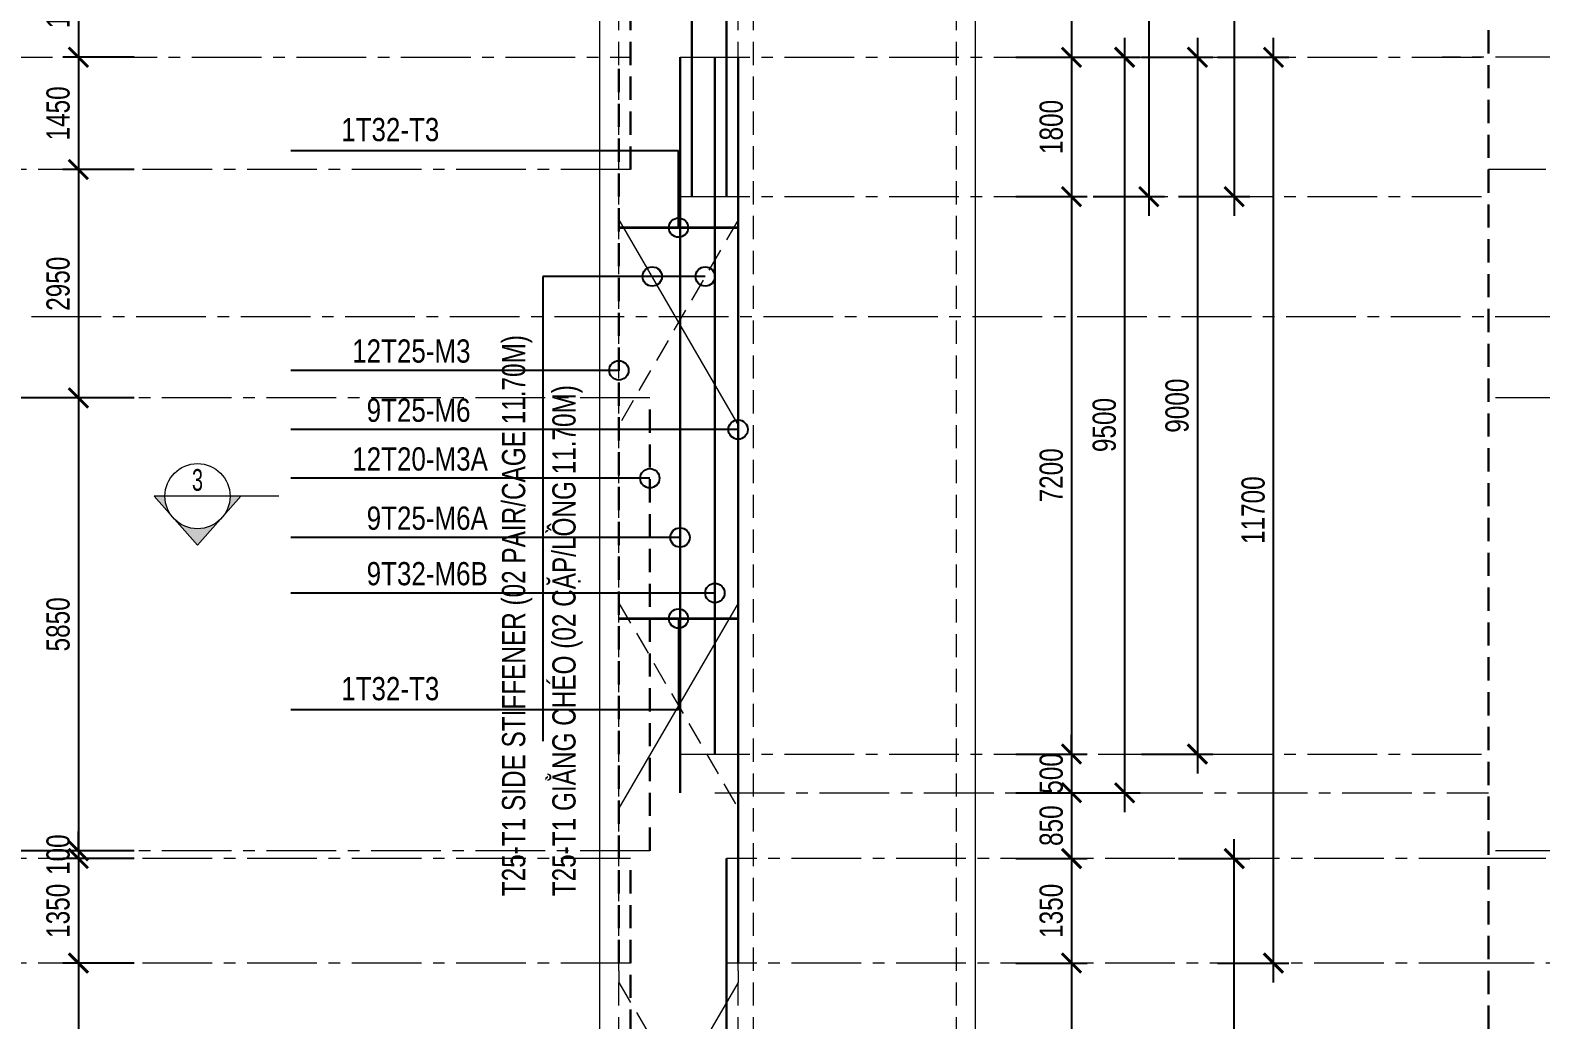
# Model space of a CAD drawing. Header units: millimetres. Extents: x 2611025 to 4139346, y -89870 to 101087.
# Drawn here: x 2910413 to 2929918, y -22233 to -9450 of the extents above; entities that cross this region are included whole.
import ezdxf
from ezdxf.enums import TextEntityAlignment as Align

# ---------------------------------------------------------------- set-up
doc = ezdxf.new("R2010")
doc.units = ezdxf.units.MM
doc.header["$LTSCALE"] = 1200
doc.header["$PDMODE"] = 35
for name, pattern in [('CENTER2', [1.125, 0.75, -0.125, 0.125, -0.125]), ('CONTINOUS', [0]), ('HIDDEN', [0.375, 0.25, -0.125])]:
    doc.linetypes.add(name, pattern=pattern)
for name, color, linetype, lineweight in [('1', 9, 'Continuous', 13), ('BOUND', 3, 'Continuous', 20), ('C1CO', 4, 'Continuous', 35), ('Grid line', 160, 'CENTER2', 5), ('HIDE', 8, 'HIDDEN', 13), ('K-THUOC', 1, 'Continuous', 18), ('LEADER', 8, 'Continuous', 9), ('T1CO', 4, 'Continuous', 20), ('T1HI', 4, 'HIDDEN', 13), ('TCHI', 4, 'HIDDEN', 30), ('TEXTMA', 2, 'Continuous', 13), ('TEXTVN', 2, 'Continuous', 20)]:
    doc.layers.add(name, color=color, linetype=linetype, lineweight=lineweight)
doc.styles.add('DB_Arial', font='arial.ttf', dxfattribs={"width": 0.8})
doc.styles.add('SMTEXT', font='arial.ttf', dxfattribs={"width": 0.75})
doc.styles.add('TEXTVN', font='VHELVCN.TTF', dxfattribs={"width": 0.8})
doc.dimstyles.new('BSV1-100', dxfattribs={"dimtxt": 300, "dimasz": 250, "dimexe": 200, "dimexo": 0, "dimgap": 108, "dimtad": 1, "dimdec": 0, "dimdsep": 46, "dimtxsty": 'SMTEXT', "dimblk": 'ARCHTICK', "dimcen": 100, "dimdle": 250, "dimclrd": 256, "dimclre": 256, "dimclrt": 1, "dimadec": 0, "dimazin": 0, "dimtfac": 1, "dimtdec": 0, "dimtix": 1, "dimtmove": 2, "dimatfit": 3, "dimfxl": 720, "dimfxlon": 1, "dimtolj": 1, "dimtzin": 0, "dimarcsym": 0})
doc.dimstyles.new('BSV25', dxfattribs={"dimtxt": 300, "dimasz": 250, "dimexe": 200, "dimexo": 0, "dimgap": 108, "dimtad": 1, "dimdec": 0, "dimlfac": 0.25, "dimdsep": 46, "dimtxsty": 'SMTEXT', "dimblk": 'ARCHTICK', "dimcen": 100, "dimdle": 250, "dimclrd": 256, "dimclre": 256, "dimclrt": 2, "dimadec": 0, "dimazin": 0, "dimtfac": 1, "dimtdec": 0, "dimtix": 1, "dimtmove": 2, "dimatfit": 3, "dimfxl": 800, "dimfxlon": 1, "dimtolj": 1, "dimtzin": 0, "dimarcsym": 0})

# ---------------------------------------------------------------- blocks, each defined once
blk = doc.blocks.new('_ArchTick')
at = {"color": 0, "linetype": 'ByBlock', "const_width": 0.15}
blk.add_lwpolyline([(-0.5, -0.5), (0.5, 0.5)], dxfattribs=at)
blk = doc.blocks.new('*D287')
at = {"layer": 'Defpoints', "color": 0, "transparency": 16777216}
for p in [(2937204, -4850), (2902090, -9350), (2937204, -9350)]:
    blk.add_point(p, dxfattribs=at)
at = {"layer": 'K-THUOC', "lineweight": -2, "transparency": 16777216}
for p, q in [((2902090, -4600), (2902090, -9600)), ((2902810, -4850), (2901890, -4850)), ((2902810, -9350), (2901890, -9350))]:
    blk.add_line(p, q, dxfattribs=at)
at = {"layer": 'K-THUOC', "lineweight": -2, "transparency": 16777216, "xscale": 250, "yscale": 250, "zscale": 250}
for p, rotation in [((2902090, -4850), 90), ((2902090, -9350), 270)]:
    blk.add_blockref('_ArchTick', p, dxfattribs=dict(at, rotation=rotation))
at = {"layer": 'K-THUOC', "color": 1, "transparency": 16777216, "insert": (2901829, -7100), "char_height": 300, "attachment_point": 5, "rotation": 90, "style": 'SMTEXT'}
blk.add_mtext('\\A1;4500', dxfattribs=at)
blk = doc.blocks.new('*D288')
at = {"layer": 'Defpoints', "color": 0, "transparency": 16777216}
for p in [(2937204, -9350), (2902090, -13150), (2937204, -13150)]:
    blk.add_point(p, dxfattribs=at)
at = {"layer": 'K-THUOC', "lineweight": -2, "transparency": 16777216}
for p, q in [((2902090, -9100), (2902090, -13400)), ((2902810, -9350), (2901890, -9350)), ((2902810, -13150), (2901890, -13150))]:
    blk.add_line(p, q, dxfattribs=at)
at = {"layer": 'K-THUOC', "lineweight": -2, "transparency": 16777216, "xscale": 250, "yscale": 250, "zscale": 250}
for p, rotation in [((2902090, -9350), 90), ((2902090, -13150), 270)]:
    blk.add_blockref('_ArchTick', p, dxfattribs=dict(at, rotation=rotation))
at = {"layer": 'K-THUOC', "color": 1, "transparency": 16777216, "insert": (2901829, -11250), "char_height": 300, "attachment_point": 5, "rotation": 90, "style": 'SMTEXT'}
blk.add_mtext('\\A1;3800', dxfattribs=at)
blk = doc.blocks.new('SIGSEC')
at = {"layer": '1', "lineweight": 9}
h = blk.add_hatch(color=256, dxfattribs=at)
h.dxf.hatch_style = 1
h.paths.add_polyline_path([(-420, 0), (-560, 0), (-315, -278, -0.182676)])
h = blk.add_hatch(color=256, dxfattribs=at)
h.dxf.hatch_style = 1
h.paths.add_polyline_path([(560, 0), (420, 0, -0.182676), (315, -278)])
h = blk.add_hatch(color=256, dxfattribs=at)
h.dxf.hatch_style = 1
h.paths.add_polyline_path([(315, -278, -0.451416), (-315, -278), (0, -635)])
at = {"layer": '1', "lineweight": 9, "elevation": 0}
blk.add_lwpolyline([(1050, 0), (-560, 0), (0, -635), (560, 0)], dxfattribs=at)
at = {"layer": '1', "lineweight": 9}
blk.add_circle((0, 0), 420, dxfattribs=at)
at = {"layer": 'BOUND', "lineweight": 9, "style": 'TEXTVN', "width": 0.8}
blk.add_attdef('SEC', text='', height=280, dxfattribs=at).set_placement((0, 210, 0), align=Align.MIDDLE_CENTER)
blk = doc.blocks.new('*D300')
at = {"layer": 'Defpoints', "color": 0, "transparency": 16777216}
for p in [(2917764, -8351), (2911035, -9800), (2917764, -9800)]:
    blk.add_point(p, dxfattribs=at)
at = {"layer": 'K-THUOC', "lineweight": -2, "transparency": 16777216}
for p, q in [((2911035, -8101), (2911035, -10050)), ((2911755, -8351), (2910835, -8351)), ((2911755, -9800), (2910835, -9800))]:
    blk.add_line(p, q, dxfattribs=at)
at = {"layer": 'K-THUOC', "lineweight": -2, "transparency": 16777216, "xscale": 250, "yscale": 250, "zscale": 250}
for p, rotation in [((2911035, -8351), 90), ((2911035, -9800), 270)]:
    blk.add_blockref('_ArchTick', p, dxfattribs=dict(at, rotation=rotation))
at = {"layer": 'K-THUOC', "color": 1, "transparency": 16777216, "insert": (2910774, -9076), "char_height": 300, "attachment_point": 5, "rotation": 90, "style": 'SMTEXT'}
blk.add_mtext('\\A1;1450', dxfattribs=at)
blk = doc.blocks.new('*D301')
at = {"layer": 'Defpoints', "color": 0, "transparency": 16777216}
for p in [(2917764, -9800), (2911035, -11250), (2917764, -11250)]:
    blk.add_point(p, dxfattribs=at)
at = {"layer": 'K-THUOC', "lineweight": -2, "transparency": 16777216}
for p, q in [((2911035, -9550), (2911035, -11500)), ((2911755, -9800), (2910835, -9800)), ((2911755, -11250), (2910835, -11250))]:
    blk.add_line(p, q, dxfattribs=at)
at = {"layer": 'K-THUOC', "lineweight": -2, "transparency": 16777216, "xscale": 250, "yscale": 250, "zscale": 250}
for p, rotation in [((2911035, -9800), 90), ((2911035, -11250), 270)]:
    blk.add_blockref('_ArchTick', p, dxfattribs=dict(at, rotation=rotation))
at = {"layer": 'K-THUOC', "color": 1, "transparency": 16777216, "insert": (2910774, -10525), "char_height": 300, "attachment_point": 5, "rotation": 90, "style": 'SMTEXT'}
blk.add_mtext('\\A1;1450', dxfattribs=at)
blk = doc.blocks.new('*D302')
at = {"layer": 'Defpoints', "color": 0, "transparency": 16777216}
for p in [(2917764, -11250), (2911035, -14200), (2917764, -14200)]:
    blk.add_point(p, dxfattribs=at)
at = {"layer": 'K-THUOC', "lineweight": -2, "transparency": 16777216}
for p, q in [((2911035, -11000), (2911035, -14450)), ((2911755, -11250), (2910835, -11250)), ((2911755, -14200), (2910835, -14200))]:
    blk.add_line(p, q, dxfattribs=at)
at = {"layer": 'K-THUOC', "lineweight": -2, "transparency": 16777216, "xscale": 250, "yscale": 250, "zscale": 250}
for p, rotation in [((2911035, -11250), 90), ((2911035, -14200), 270)]:
    blk.add_blockref('_ArchTick', p, dxfattribs=dict(at, rotation=rotation))
at = {"layer": 'K-THUOC', "color": 1, "transparency": 16777216, "insert": (2910774, -12725), "char_height": 300, "attachment_point": 5, "rotation": 90, "style": 'SMTEXT'}
blk.add_mtext('\\A1;2950', dxfattribs=at)
blk = doc.blocks.new('*D303')
at = {"layer": 'Defpoints', "color": 0, "transparency": 16777216}
for p in [(2917764, -14200), (2911035, -20050), (2917764, -20050)]:
    blk.add_point(p, dxfattribs=at)
at = {"layer": 'K-THUOC', "lineweight": -2, "transparency": 16777216}
for p, q in [((2911035, -13950), (2911035, -20300)), ((2911755, -14200), (2910835, -14200)), ((2911755, -20050), (2910835, -20050))]:
    blk.add_line(p, q, dxfattribs=at)
at = {"layer": 'K-THUOC', "lineweight": -2, "transparency": 16777216, "xscale": 250, "yscale": 250, "zscale": 250}
for p, rotation in [((2911035, -14200), 90), ((2911035, -20050), 270)]:
    blk.add_blockref('_ArchTick', p, dxfattribs=dict(at, rotation=rotation))
at = {"layer": 'K-THUOC', "color": 1, "transparency": 16777216, "insert": (2910774, -17125), "char_height": 300, "attachment_point": 5, "rotation": 90, "style": 'SMTEXT'}
blk.add_mtext('\\A1;5850', dxfattribs=at)
blk = doc.blocks.new('*D304')
at = {"layer": 'Defpoints', "color": 0, "transparency": 16777216}
for p in [(2917764, -20050), (2911035, -20150), (2917764, -20150)]:
    blk.add_point(p, dxfattribs=at)
at = {"layer": 'TCHI', "lineweight": -2, "transparency": 16777216}
for p, q in [((2911035, -20050), (2911035, -19800)), ((2911755, -20050), (2910835, -20050)), ((2911035, -20050), (2911035, -20150)), ((2911755, -20150), (2910835, -20150)), ((2911035, -20150), (2911035, -20400))]:
    blk.add_line(p, q, dxfattribs=at)
at = {"layer": 'TCHI', "lineweight": -2, "transparency": 16777216, "xscale": 250, "yscale": 250, "zscale": 250}
for p, rotation in [((2911035, -20050), 270), ((2911035, -20150), 90)]:
    blk.add_blockref('_ArchTick', p, dxfattribs=dict(at, rotation=rotation))
at = {"layer": 'TCHI', "color": 1, "transparency": 16777216, "insert": (2910774, -20100), "char_height": 300, "attachment_point": 5, "rotation": 90, "style": 'SMTEXT'}
blk.add_mtext('\\A1;100', dxfattribs=at)
blk = doc.blocks.new('*D305')
at = {"layer": 'Defpoints', "color": 0, "transparency": 16777216}
for p in [(2917764, -20150), (2911035, -21500), (2917764, -21500)]:
    blk.add_point(p, dxfattribs=at)
at = {"layer": 'K-THUOC', "lineweight": -2, "transparency": 16777216}
for p, q in [((2911035, -19900), (2911035, -21750)), ((2911755, -20150), (2910835, -20150)), ((2911755, -21500), (2910835, -21500))]:
    blk.add_line(p, q, dxfattribs=at)
at = {"layer": 'K-THUOC', "lineweight": -2, "transparency": 16777216, "xscale": 250, "yscale": 250, "zscale": 250}
for p, rotation in [((2911035, -20150), 90), ((2911035, -21500), 270)]:
    blk.add_blockref('_ArchTick', p, dxfattribs=dict(at, rotation=rotation))
at = {"layer": 'K-THUOC', "color": 1, "transparency": 16777216, "insert": (2910773, -20825), "char_height": 300, "attachment_point": 5, "rotation": 90, "style": 'SMTEXT'}
blk.add_mtext('\\A1;1350', dxfattribs=at)
blk = doc.blocks.new('*D306')
at = {"layer": 'Defpoints', "color": 0, "transparency": 16777216}
for p in [(2917764, -21500), (2911035, -26000), (2917764, -26000)]:
    blk.add_point(p, dxfattribs=at)
at = {"layer": 'K-THUOC', "lineweight": -2, "transparency": 16777216}
for p, q in [((2911035, -21250), (2911035, -26250)), ((2911755, -21500), (2910835, -21500)), ((2911755, -26000), (2910835, -26000))]:
    blk.add_line(p, q, dxfattribs=at)
at = {"layer": 'K-THUOC', "lineweight": -2, "transparency": 16777216, "xscale": 250, "yscale": 250, "zscale": 250}
for p, rotation in [((2911035, -21500), 90), ((2911035, -26000), 270)]:
    blk.add_blockref('_ArchTick', p, dxfattribs=dict(at, rotation=rotation))
at = {"layer": 'K-THUOC', "color": 1, "transparency": 16777216, "insert": (2910774, -23750), "char_height": 300, "attachment_point": 5, "rotation": 90, "style": 'SMTEXT'}
blk.add_mtext('\\A1;4500', dxfattribs=at)
blk = doc.blocks.new('*D307')
at = {"layer": 'Defpoints', "color": 0, "transparency": 16777216}
for p in [(2909488, -20150), (2918164, -20150), (2918164, -26000)]:
    blk.add_point(p, dxfattribs=at)
at = {"layer": 'K-THUOC', "lineweight": -2, "transparency": 16777216}
for p, q in [((2909488, -26250), (2909488, -19900)), ((2910208, -20150), (2909288, -20150)), ((2910208, -26000), (2909288, -26000))]:
    blk.add_line(p, q, dxfattribs=at)
at = {"layer": 'K-THUOC', "lineweight": -2, "transparency": 16777216, "xscale": 250, "yscale": 250, "zscale": 250}
for p, rotation in [((2909488, -20150), 90), ((2909488, -26000), 270)]:
    blk.add_blockref('_ArchTick', p, dxfattribs=dict(at, rotation=rotation))
at = {"layer": 'K-THUOC', "color": 1, "transparency": 16777216, "insert": (2909227, -23075), "char_height": 300, "attachment_point": 5, "rotation": 90, "style": 'SMTEXT'}
blk.add_mtext('\\A1;5850', dxfattribs=at)
blk = doc.blocks.new('*D308')
at = {"layer": 'Defpoints', "color": 0, "transparency": 16777216}
for p in [(2909009, -9800), (2918014, -9800), (2918014, -21500)]:
    blk.add_point(p, dxfattribs=at)
at = {"layer": 'K-THUOC', "lineweight": -2, "transparency": 16777216}
for p, q in [((2909009, -21750), (2909009, -9550)), ((2909729, -9800), (2908809, -9800)), ((2909729, -21500), (2908809, -21500))]:
    blk.add_line(p, q, dxfattribs=at)
at = {"layer": 'K-THUOC', "lineweight": -2, "transparency": 16777216, "xscale": 250, "yscale": 250, "zscale": 250}
for p, rotation in [((2909009, -9800), 90), ((2909009, -21500), 270)]:
    blk.add_blockref('_ArchTick', p, dxfattribs=dict(at, rotation=rotation))
at = {"layer": 'K-THUOC', "color": 1, "transparency": 16777216, "insert": (2908748, -15650), "char_height": 300, "attachment_point": 5, "rotation": 90, "style": 'SMTEXT'}
blk.add_mtext('\\A1;11700', dxfattribs=at)
blk = doc.blocks.new('*D309')
at = {"layer": 'Defpoints', "color": 0, "transparency": 16777216}
for p in [(2909488, -500), (2918164, -500), (2918164, -11250)]:
    blk.add_point(p, dxfattribs=at)
at = {"layer": 'K-THUOC', "lineweight": -2, "transparency": 16777216}
for p, q in [((2909488, -11500), (2909488, -250)), ((2910208, -500), (2909288, -500)), ((2910208, -11250), (2909288, -11250))]:
    blk.add_line(p, q, dxfattribs=at)
at = {"layer": 'K-THUOC', "lineweight": -2, "transparency": 16777216, "xscale": 250, "yscale": 250, "zscale": 250}
for p, rotation in [((2909488, -500), 90), ((2909488, -11250), 270)]:
    blk.add_blockref('_ArchTick', p, dxfattribs=dict(at, rotation=rotation))
at = {"layer": 'K-THUOC', "color": 1, "transparency": 16777216, "insert": (2909227, -5875), "char_height": 300, "attachment_point": 5, "rotation": 90, "style": 'SMTEXT'}
blk.add_mtext('\\A1;10750', dxfattribs=at)
blk = doc.blocks.new('*D311')
at = {"layer": 'Defpoints', "color": 0, "transparency": 16777216}
for p in [(2918414, -14200), (2910133, -20050), (2918414, -20050)]:
    blk.add_point(p, dxfattribs=at)
at = {"layer": 'K-THUOC', "lineweight": -2, "transparency": 16777216}
for p, q in [((2910133, -13950), (2910133, -20300)), ((2910853, -14200), (2909933, -14200)), ((2910853, -20050), (2909933, -20050))]:
    blk.add_line(p, q, dxfattribs=at)
at = {"layer": 'K-THUOC', "lineweight": -2, "transparency": 16777216, "xscale": 250, "yscale": 250, "zscale": 250}
for p, rotation in [((2910133, -14200), 90), ((2910133, -20050), 270)]:
    blk.add_blockref('_ArchTick', p, dxfattribs=dict(at, rotation=rotation))
at = {"layer": 'K-THUOC', "color": 1, "transparency": 16777216, "insert": (2909872, -17125), "char_height": 300, "attachment_point": 5, "rotation": 90, "style": 'SMTEXT'}
blk.add_mtext('\\A1;5850', dxfattribs=at)
blk = doc.blocks.new('*D316')
at = {"layer": 'Defpoints', "color": 0, "transparency": 16777216}
for p in [(2919554, -5750), (2919554, -9800), (2923859, -9800)]:
    blk.add_point(p, dxfattribs=at)
at = {"layer": 'K-THUOC', "lineweight": -2, "transparency": 16777216}
for p, q in [((2923859, -5500), (2923859, -10050)), ((2923139, -5750), (2924059, -5750)), ((2923139, -9800), (2924059, -9800))]:
    blk.add_line(p, q, dxfattribs=at)
at = {"layer": 'K-THUOC', "lineweight": -2, "transparency": 16777216, "xscale": 250, "yscale": 250, "zscale": 250}
for p, rotation in [((2923859, -5750), 90), ((2923859, -9800), 270)]:
    blk.add_blockref('_ArchTick', p, dxfattribs=dict(at, rotation=rotation))
at = {"layer": 'K-THUOC', "color": 1, "transparency": 16777216, "insert": (2923598, -7775), "char_height": 300, "attachment_point": 5, "rotation": 90, "style": 'SMTEXT'}
blk.add_mtext('\\A1;4050', dxfattribs=at)
blk = doc.blocks.new('*D317')
at = {"layer": 'Defpoints', "color": 0, "transparency": 16777216}
for p in [(2919554, -9800), (2919554, -11600), (2923859, -11600)]:
    blk.add_point(p, dxfattribs=at)
at = {"layer": 'K-THUOC', "lineweight": -2, "transparency": 16777216}
for p, q in [((2923859, -9550), (2923859, -11850)), ((2923139, -9800), (2924059, -9800)), ((2923139, -11600), (2924059, -11600))]:
    blk.add_line(p, q, dxfattribs=at)
at = {"layer": 'K-THUOC', "lineweight": -2, "transparency": 16777216, "xscale": 250, "yscale": 250, "zscale": 250}
for p, rotation in [((2923859, -9800), 90), ((2923859, -11600), 270)]:
    blk.add_blockref('_ArchTick', p, dxfattribs=dict(at, rotation=rotation))
at = {"layer": 'K-THUOC', "color": 1, "transparency": 16777216, "insert": (2923598, -10700), "char_height": 300, "attachment_point": 5, "rotation": 90, "style": 'SMTEXT'}
blk.add_mtext('\\A1;1800', dxfattribs=at)
blk = doc.blocks.new('*D318')
at = {"layer": 'Defpoints', "color": 0, "transparency": 16777216}
for p in [(2919554, -11600), (2919554, -18800), (2923859, -18800)]:
    blk.add_point(p, dxfattribs=at)
at = {"layer": 'K-THUOC', "lineweight": -2, "transparency": 16777216}
for p, q in [((2923859, -11350), (2923859, -19050)), ((2923139, -11600), (2924059, -11600)), ((2923139, -18800), (2924059, -18800))]:
    blk.add_line(p, q, dxfattribs=at)
at = {"layer": 'K-THUOC', "lineweight": -2, "transparency": 16777216, "xscale": 250, "yscale": 250, "zscale": 250}
for p, rotation in [((2923859, -11600), 90), ((2923859, -18800), 270)]:
    blk.add_blockref('_ArchTick', p, dxfattribs=dict(at, rotation=rotation))
at = {"layer": 'K-THUOC', "color": 1, "transparency": 16777216, "insert": (2923598, -15200), "char_height": 300, "attachment_point": 5, "rotation": 90, "style": 'SMTEXT'}
blk.add_mtext('\\A1;7200', dxfattribs=at)
blk = doc.blocks.new('*D319')
at = {"layer": 'Defpoints', "color": 0, "transparency": 16777216}
for p in [(2919554, -18800), (2919554, -19300), (2923859, -19300)]:
    blk.add_point(p, dxfattribs=at)
at = {"layer": 'TCHI', "lineweight": -2, "transparency": 16777216}
for p, q in [((2923859, -18800), (2923859, -18550)), ((2923139, -18800), (2924059, -18800)), ((2923859, -18800), (2923859, -19300)), ((2923139, -19300), (2924059, -19300)), ((2923859, -19300), (2923859, -19550))]:
    blk.add_line(p, q, dxfattribs=at)
at = {"layer": 'TCHI', "lineweight": -2, "transparency": 16777216, "xscale": 250, "yscale": 250, "zscale": 250}
for p, rotation in [((2923859, -18800), 270), ((2923859, -19300), 90)]:
    blk.add_blockref('_ArchTick', p, dxfattribs=dict(at, rotation=rotation))
at = {"layer": 'TCHI', "color": 1, "transparency": 16777216, "insert": (2923598, -19050), "char_height": 300, "attachment_point": 5, "rotation": 90, "style": 'SMTEXT'}
blk.add_mtext('\\A1;500', dxfattribs=at)
blk = doc.blocks.new('*D320')
at = {"layer": 'Defpoints', "color": 0, "transparency": 16777216}
for p in [(2919554, -19300), (2919554, -20150), (2923859, -20150)]:
    blk.add_point(p, dxfattribs=at)
at = {"layer": 'K-THUOC', "lineweight": -2, "transparency": 16777216}
for p, q in [((2923859, -19050), (2923859, -20400)), ((2923139, -19300), (2924059, -19300)), ((2923139, -20150), (2924059, -20150))]:
    blk.add_line(p, q, dxfattribs=at)
at = {"layer": 'K-THUOC', "lineweight": -2, "transparency": 16777216, "xscale": 250, "yscale": 250, "zscale": 250}
for p, rotation in [((2923859, -19300), 90), ((2923859, -20150), 270)]:
    blk.add_blockref('_ArchTick', p, dxfattribs=dict(at, rotation=rotation))
at = {"layer": 'K-THUOC', "color": 1, "transparency": 16777216, "insert": (2923598, -19725), "char_height": 300, "attachment_point": 5, "rotation": 90, "style": 'SMTEXT'}
blk.add_mtext('\\A1;850', dxfattribs=at)
blk = doc.blocks.new('*D321')
at = {"layer": 'Defpoints', "color": 0, "transparency": 16777216}
for p in [(2919554, -20150), (2919554, -21500), (2923859, -21500)]:
    blk.add_point(p, dxfattribs=at)
at = {"layer": 'K-THUOC', "lineweight": -2, "transparency": 16777216}
for p, q in [((2923859, -19900), (2923859, -21750)), ((2923139, -20150), (2924059, -20150)), ((2923139, -21500), (2924059, -21500))]:
    blk.add_line(p, q, dxfattribs=at)
at = {"layer": 'K-THUOC', "lineweight": -2, "transparency": 16777216, "xscale": 250, "yscale": 250, "zscale": 250}
for p, rotation in [((2923859, -20150), 90), ((2923859, -21500), 270)]:
    blk.add_blockref('_ArchTick', p, dxfattribs=dict(at, rotation=rotation))
at = {"layer": 'K-THUOC', "color": 1, "transparency": 16777216, "insert": (2923598, -20825), "char_height": 300, "attachment_point": 5, "rotation": 90, "style": 'SMTEXT'}
blk.add_mtext('\\A1;1350', dxfattribs=at)
blk = doc.blocks.new('*D322')
at = {"layer": 'Defpoints', "color": 0, "transparency": 16777216}
for p in [(2919554, -21500), (2919554, -26000), (2923859, -26000)]:
    blk.add_point(p, dxfattribs=at)
at = {"layer": 'K-THUOC', "lineweight": -2, "transparency": 16777216}
for p, q in [((2923859, -21250), (2923859, -26250)), ((2923139, -21500), (2924059, -21500)), ((2923139, -26000), (2924059, -26000))]:
    blk.add_line(p, q, dxfattribs=at)
at = {"layer": 'K-THUOC', "lineweight": -2, "transparency": 16777216, "xscale": 250, "yscale": 250, "zscale": 250}
for p, rotation in [((2923859, -21500), 90), ((2923859, -26000), 270)]:
    blk.add_blockref('_ArchTick', p, dxfattribs=dict(at, rotation=rotation))
at = {"layer": 'K-THUOC', "color": 1, "transparency": 16777216, "insert": (2923598, -23750), "char_height": 300, "attachment_point": 5, "rotation": 90, "style": 'SMTEXT'}
blk.add_mtext('\\A1;4500', dxfattribs=at)
blk = doc.blocks.new('*D323')
at = {"layer": 'Defpoints', "color": 0, "transparency": 16777216}
for p in [(2919404, -20150), (2925960, -20150), (2919404, -26000)]:
    blk.add_point(p, dxfattribs=at)
at = {"layer": 'K-THUOC', "lineweight": -2, "transparency": 16777216}
for p, q in [((2925960, -26250), (2925960, -19900)), ((2925240, -20150), (2926160, -20150)), ((2925240, -26000), (2926160, -26000))]:
    blk.add_line(p, q, dxfattribs=at)
at = {"layer": 'K-THUOC', "lineweight": -2, "transparency": 16777216, "xscale": 250, "yscale": 250, "zscale": 250}
for p, rotation in [((2925960, -20150), 90), ((2925960, -26000), 270)]:
    blk.add_blockref('_ArchTick', p, dxfattribs=dict(at, rotation=rotation))
at = {"layer": 'K-THUOC', "color": 1, "transparency": 16777216, "insert": (2925699, -23075), "char_height": 300, "attachment_point": 5, "rotation": 90, "style": 'SMTEXT'}
blk.add_mtext('\\A1;5850', dxfattribs=at)
blk = doc.blocks.new('*D324')
at = {"layer": 'Defpoints', "color": 0, "transparency": 16777216}
for p in [(2919554, -9800), (2926466, -9800), (2919554, -21500)]:
    blk.add_point(p, dxfattribs=at)
at = {"layer": 'K-THUOC', "lineweight": -2, "transparency": 16777216}
for p, q in [((2926466, -21750), (2926466, -9550)), ((2925746, -9800), (2926666, -9800)), ((2925746, -21500), (2926666, -21500))]:
    blk.add_line(p, q, dxfattribs=at)
at = {"layer": 'K-THUOC', "lineweight": -2, "transparency": 16777216, "xscale": 250, "yscale": 250, "zscale": 250}
for p, rotation in [((2926466, -9800), 90), ((2926466, -21500), 270)]:
    blk.add_blockref('_ArchTick', p, dxfattribs=dict(at, rotation=rotation))
at = {"layer": 'K-THUOC', "color": 1, "transparency": 16777216, "insert": (2926205, -15650), "char_height": 300, "attachment_point": 5, "rotation": 90, "style": 'SMTEXT'}
blk.add_mtext('\\A1;11700', dxfattribs=at)
blk = doc.blocks.new('*D325')
at = {"layer": 'Defpoints', "color": 0, "transparency": 16777216}
for p in [(2919404, -2600), (2919404, -11600), (2925960, -11600)]:
    blk.add_point(p, dxfattribs=at)
at = {"layer": 'K-THUOC', "lineweight": -2, "transparency": 16777216}
for p, q in [((2925960, -2350), (2925960, -11850)), ((2925240, -2600), (2926160, -2600)), ((2925240, -11600), (2926160, -11600))]:
    blk.add_line(p, q, dxfattribs=at)
at = {"layer": 'K-THUOC', "lineweight": -2, "transparency": 16777216, "xscale": 250, "yscale": 250, "zscale": 250}
for p, rotation in [((2925960, -2600), 90), ((2925960, -11600), 270)]:
    blk.add_blockref('_ArchTick', p, dxfattribs=dict(at, rotation=rotation))
at = {"layer": 'K-THUOC', "color": 1, "transparency": 16777216, "insert": (2925699, -7100), "char_height": 300, "attachment_point": 5, "rotation": 90, "style": 'SMTEXT'}
blk.add_mtext('\\A1;9000', dxfattribs=at)
blk = doc.blocks.new('*D327')
at = {"layer": 'Defpoints', "color": 0, "transparency": 16777216}
for p in [(2918954, -5750), (2918954, -11600), (2924858, -11600)]:
    blk.add_point(p, dxfattribs=at)
at = {"layer": 'K-THUOC', "lineweight": -2, "transparency": 16777216}
for p, q in [((2924858, -5500), (2924858, -11850)), ((2924138, -5750), (2925058, -5750)), ((2924138, -11600), (2925058, -11600))]:
    blk.add_line(p, q, dxfattribs=at)
at = {"layer": 'K-THUOC', "lineweight": -2, "transparency": 16777216, "xscale": 250, "yscale": 250, "zscale": 250}
for p, rotation in [((2924858, -5750), 90), ((2924858, -11600), 270)]:
    blk.add_blockref('_ArchTick', p, dxfattribs=dict(at, rotation=rotation))
at = {"layer": 'K-THUOC', "color": 1, "transparency": 16777216, "insert": (2924596, -8675), "char_height": 300, "attachment_point": 5, "rotation": 90, "style": 'SMTEXT'}
blk.add_mtext('\\A1;5850', dxfattribs=at)
blk = doc.blocks.new('*D328')
at = {"layer": 'Defpoints', "color": 0, "transparency": 16777216}
for p in [(2918804, -9800), (2918804, -18800), (2925484, -18800)]:
    blk.add_point(p, dxfattribs=at)
at = {"layer": 'K-THUOC', "lineweight": -2, "transparency": 16777216}
for p, q in [((2925484, -9550), (2925484, -19050)), ((2924764, -9800), (2925684, -9800)), ((2924764, -18800), (2925684, -18800))]:
    blk.add_line(p, q, dxfattribs=at)
at = {"layer": 'K-THUOC', "lineweight": -2, "transparency": 16777216, "xscale": 250, "yscale": 250, "zscale": 250}
for p, rotation in [((2925484, -9800), 90), ((2925484, -18800), 270)]:
    blk.add_blockref('_ArchTick', p, dxfattribs=dict(at, rotation=rotation))
at = {"layer": 'K-THUOC', "color": 1, "transparency": 16777216, "insert": (2925223, -14300), "char_height": 300, "attachment_point": 5, "rotation": 90, "style": 'SMTEXT'}
blk.add_mtext('\\A1;9000', dxfattribs=at)
blk = doc.blocks.new('*D329')
at = {"layer": 'Defpoints', "color": 0, "transparency": 16777216}
for p in [(2919254, -9800), (2919254, -19300), (2924545, -19300)]:
    blk.add_point(p, dxfattribs=at)
at = {"layer": 'K-THUOC', "lineweight": -2, "transparency": 16777216}
for p, q in [((2924545, -9550), (2924545, -19550)), ((2923825, -9800), (2924745, -9800)), ((2923825, -19300), (2924745, -19300))]:
    blk.add_line(p, q, dxfattribs=at)
at = {"layer": 'K-THUOC', "lineweight": -2, "transparency": 16777216, "xscale": 250, "yscale": 250, "zscale": 250}
for p, rotation in [((2924545, -9800), 90), ((2924545, -19300), 270)]:
    blk.add_blockref('_ArchTick', p, dxfattribs=dict(at, rotation=rotation))
at = {"layer": 'K-THUOC', "color": 1, "transparency": 16777216, "insert": (2924283, -14550), "char_height": 300, "attachment_point": 5, "rotation": 90, "style": 'SMTEXT'}
blk.add_mtext('\\A1;9500', dxfattribs=at)

msp = doc.modelspace()

# ---------------------------------------------------------------- linework, layer by layer
at = {"layer": 'BOUND'}
for points in [[(2919554, -1500), (2917764, -1500), (2917764, -45000), (2919554, -45000)], [(2919754, -45000), (2922619, -45000), (2922619, -1500), (2919754, -1500)]]:
    msp.add_lwpolyline(points, dxfattribs=at)
at = {"layer": 'C1CO'}
for p, q in [((2918014, -12000), (2919554, -12000)), ((2918014, -17050), (2919554, -17050))]:
    msp.add_line(p, q, dxfattribs=at)
at = {"layer": 'Grid line'}
for p, q in [((2903050.4, -9800.3), (2918164, -9800.3)), ((2918804, -9800.3), (2929243.4, -9800.3)), ((2941032, -9799.7), (2928644.6, -9799.7)), ((2918164, -11250.3), (2903050.4, -11250.3)), ((2940782, -11250.3), (2929243.4, -11250.3)), ((2918804, -11600.3), (2929243.4, -11600.3)), ((2918414, -14200), (2903050.4, -14200)), ((2941032, -14200), (2929243.4, -14200)), ((2918804, -18800), (2929243.4, -18800)), ((2919254, -19300), (2929243.4, -19300)), ((2918414, -20050), (2903050.4, -20050)), ((2941032, -20050), (2929243.4, -20050)), ((2918164, -20150), (2903050.4, -20150)), ((2929243.4, -20150), (2919404, -20150)), ((2940782, -20150), (2928592.8, -20150)), ((2918164, -21500), (2903050.4, -21500)), ((2929243.4, -21500), (2919404, -21500)), ((2940632, -21500), (2928592.8, -21500))]:
    msp.add_line(p, q, dxfattribs=at)
at = {"layer": 'Grid line', "color": 2}
msp.add_line((2898281, -13150), (2957433.3, -13150), dxfattribs=at)
at = {"layer": 'HIDE'}
for p, q in [((2918014, -45000), (2918014, -1500)), ((2919554, -45000), (2919554, -1500)), ((2919754, -45000), (2919754, -1500)), ((2922369, -1500), (2922369, -45000))]:
    msp.add_line(p, q, dxfattribs=at)
at = {"layer": 'T1CO'}
for points in [[(2918014, -11750.3), (2918014, -11900.3), (2919554, -14550.3), (2919554, -14700.3)], [(2919554, -16700), (2919554, -16850), (2918014, -19500), (2918014, -19650)], [(2919554, -21600), (2919554, -21750), (2918014, -24400), (2918014, -24550)]]:
    msp.add_lwpolyline(points, dxfattribs=at)
at = {"layer": 'T1HI'}
for points in [[(2919554, -11750.3), (2919554, -11900.3), (2918014, -14550.3), (2918014, -14700.3)], [(2918014, -16700), (2918014, -16850), (2919554, -19500), (2919554, -19650)], [(2918014, -21600), (2918014, -21750), (2919554, -24400), (2919554, -24550)]]:
    msp.add_lwpolyline(points, dxfattribs=at)
at = {"layer": 'TCHI'}
msp.add_line((2929243.4, -450), (2929243.4, -45000), dxfattribs=at)
at = {"layer": 'TCHI', "linetype": 'HIDDEN'}
for points in [[(2918164, -11250.3), (2918164, -500)], [(2918014, -21500), (2918014, -9800)], [(2918414, -20050), (2918414, -14200)], [(2918164, -26000), (2918164, -20150)]]:
    msp.add_lwpolyline(points, dxfattribs=at)
at = {"layer": 'TCHI', "linetype": 'CONTINOUS'}
for points in [[(2919404, -11600.3), (2919404, -2600.3)], [(2919254, -18800), (2919254, -9800.3)], [(2919554, -21500), (2919554, -9800.3)], [(2919404, -26000), (2919404, -20150)]]:
    msp.add_lwpolyline(points, dxfattribs=at)
at = {"layer": 'TCHI', "color": 6, "linetype": 'CONTINOUS'}
for points in [[(2918954, -11600.3), (2918954, -5750.3)], [(2918804, -19300), (2918804, -9800.3)]]:
    msp.add_lwpolyline(points, dxfattribs=at)

# ---------------------------------------------------------------- block references
at = {"layer": '1', "lineweight": 20}
msp.add_blockref('SIGSEC', (2912572.8, -15469), dxfattribs=at).add_auto_attribs({'SEC': '3'})

# ---------------------------------------------------------------- texts
at = {"layer": 'TEXTMA', "style": 'DB_Arial', "width": 0.8}
for s, p in [('1T32-T3', (2915695.4, -10883.5)), ('12T25-M3', (2916098.6, -13744.1)), ('9T25-M6', (2916098.6, -14508.8)), ('12T20-M3A', (2916322.7, -15138.2)), ('9T25-M6A', (2916322.7, -15902.9)), ('9T32-M6B', (2916322.2, -16620)), ('1T32-T3', (2915695.4, -18104.9))]:
    msp.add_text(s, height=300, dxfattribs=at).set_placement(p, align=Align.RIGHT)
at = {"layer": 'TEXTVN', "lineweight": 20, "style": 'SMTEXT', "width": 0.75}
for s, p in [('T25-T1 SIDE STIFFENER (02 PAIR/CAGE 11.70M)', (2916804.9, -20635.9)), ('T25-T1 GIẰNG CHÉO (02 CẶP/LỒNG 11.70M)', (2917454.9, -20635.9))]:
    msp.add_text(s, height=300, rotation=90, dxfattribs=at).set_placement(p)

# ---------------------------------------------------------------- dimensions: what is measured, and where the dimension line sits
at = {"layer": 'K-THUOC'}
for base, p1, p2, picture, middle in [((2909487.7, -500), (2918164, -11250.3), (2918164, -500), '*D309', (2909226.5, -5875.2)), ((2925960.1, -11600.3), (2919404, -2600.3), (2919404, -11600.3), '*D325', (2925698.9, -7100.3)), ((2902090.4, -9350), (2937203.5, -4850), (2937203.5, -9350), '*D287', (2901829.2, -7100)), ((2924857.6, -11600.3), (2918954, -5750.3), (2918954, -11600.3), '*D327', (2924596.4, -8675.3)), ((2923858.9, -9800.3), (2919554, -5750.3), (2919554, -9800.3), '*D316', (2923597.8, -7775.3)), ((2911034.7, -9800.3), (2917764, -8350.7), (2917764, -9800.3), '*D300', (2910773.5, -9075.5)), ((2902090.4, -13150), (2937203.5, -9350), (2937203.5, -13150), '*D288', (2901829.1, -11250)), ((2909008.8, -9800.3), (2918014, -21500), (2918014, -9800.3), '*D308', (2908747.7, -15650.2)), ((2911034.7, -11250.3), (2917764, -9800.3), (2917764, -11250.3), '*D301', (2910773.5, -10525.3)), ((2925484, -18800), (2918804, -9800.3), (2918804, -18800), '*D328', (2925222.8, -14300.2)), ((2924544.6, -19300), (2919254, -9800.3), (2919254, -19300), '*D329', (2924283.4, -14550.2)), ((2923858.9, -11600.3), (2919554, -9800.3), (2919554, -11600.3), '*D317', (2923597.8, -10700.3)), ((2926465.9, -9800.3), (2919554, -21500), (2919554, -9800.3), '*D324', (2926204.7, -15650.2)), ((2911034.7, -14200), (2917764, -11250.3), (2917764, -14200), '*D302', (2910773.5, -12725.2)), ((2923858.9, -18800), (2919554, -11600.3), (2919554, -18800), '*D318', (2923597.8, -15200.2)), ((2910132.8, -20050), (2918414, -14200), (2918414, -20050), '*D311', (2909871.6, -17125)), ((2911034.7, -20050), (2917764, -14200), (2917764, -20050), '*D303', (2910773.5, -17125)), ((2923858.9, -20150), (2919554, -19300), (2919554, -20150), '*D320', (2923597.8, -19725)), ((2909487.7, -20150), (2918164, -26000), (2918164, -20150), '*D307', (2909226.5, -23075)), ((2911034.7, -21500), (2917764, -20150), (2917764, -21500), '*D305', (2910773.4, -20825)), ((2925960.1, -20150), (2919404, -26000), (2919404, -20150), '*D323', (2925698.9, -23075)), ((2923858.9, -21500), (2919554, -20150), (2919554, -21500), '*D321', (2923597.7, -20825)), ((2911034.7, -26000), (2917764, -21500), (2917764, -26000), '*D306', (2910773.5, -23750)), ((2923858.9, -26000), (2919554, -21500), (2919554, -26000), '*D322', (2923597.8, -23750))]:
    dim = msp.add_linear_dim(base=base, p1=p1, p2=p2, angle=90, dimstyle='BSV1-100', dxfattribs=at)
    dim.commit()
    dim.dimension.update_dxf_attribs({"geometry": picture, "text_midpoint": middle})
at = {"layer": 'TCHI'}
for base, p1, p2, picture, middle in [((2923858.9, -19300), (2919554, -18800), (2919554, -19300), '*D319', (2923597.8, -19050)), ((2911034.7, -20150), (2917764, -20050), (2917764, -20150), '*D304', (2910773.5, -20100))]:
    dim = msp.add_linear_dim(base=base, p1=p1, p2=p2, angle=90, dimstyle='BSV1-100', dxfattribs=at)
    dim.commit()
    dim.dimension.update_dxf_attribs({"geometry": picture, "text_midpoint": middle})

# ---------------------------------------------------------------- leaders
at = {"layer": 'LEADER'}
for points in [[(2918784, -12000), (2918784, -11006.8), (2913778.5, -11006.8)], [(2919129.1, -12631.5), (2917031.9, -12631.5), (2917031.9, -18631.5)], [(2918444.9, -12631.5), (2917031.9, -12631.5), (2917031.9, -18631.5)], [(2918014, -13844.1), (2913778.5, -13844.1)], [(2919554, -14608.8), (2913778.5, -14608.8)], [(2918414, -15238.2), (2913778.5, -15238.2)], [(2918804, -16002.9), (2913778.5, -16002.9)], [(2919254, -16720), (2913778.5, -16720)], [(2918784, -17050), (2918784, -18228.2), (2913778.5, -18228.2)]]:
    msp.add_leader(points, dimstyle='BSV25', override={"dimldrblk": 'Origin'}, dxfattribs=at)

doc.saveas('drawing.dxf')
